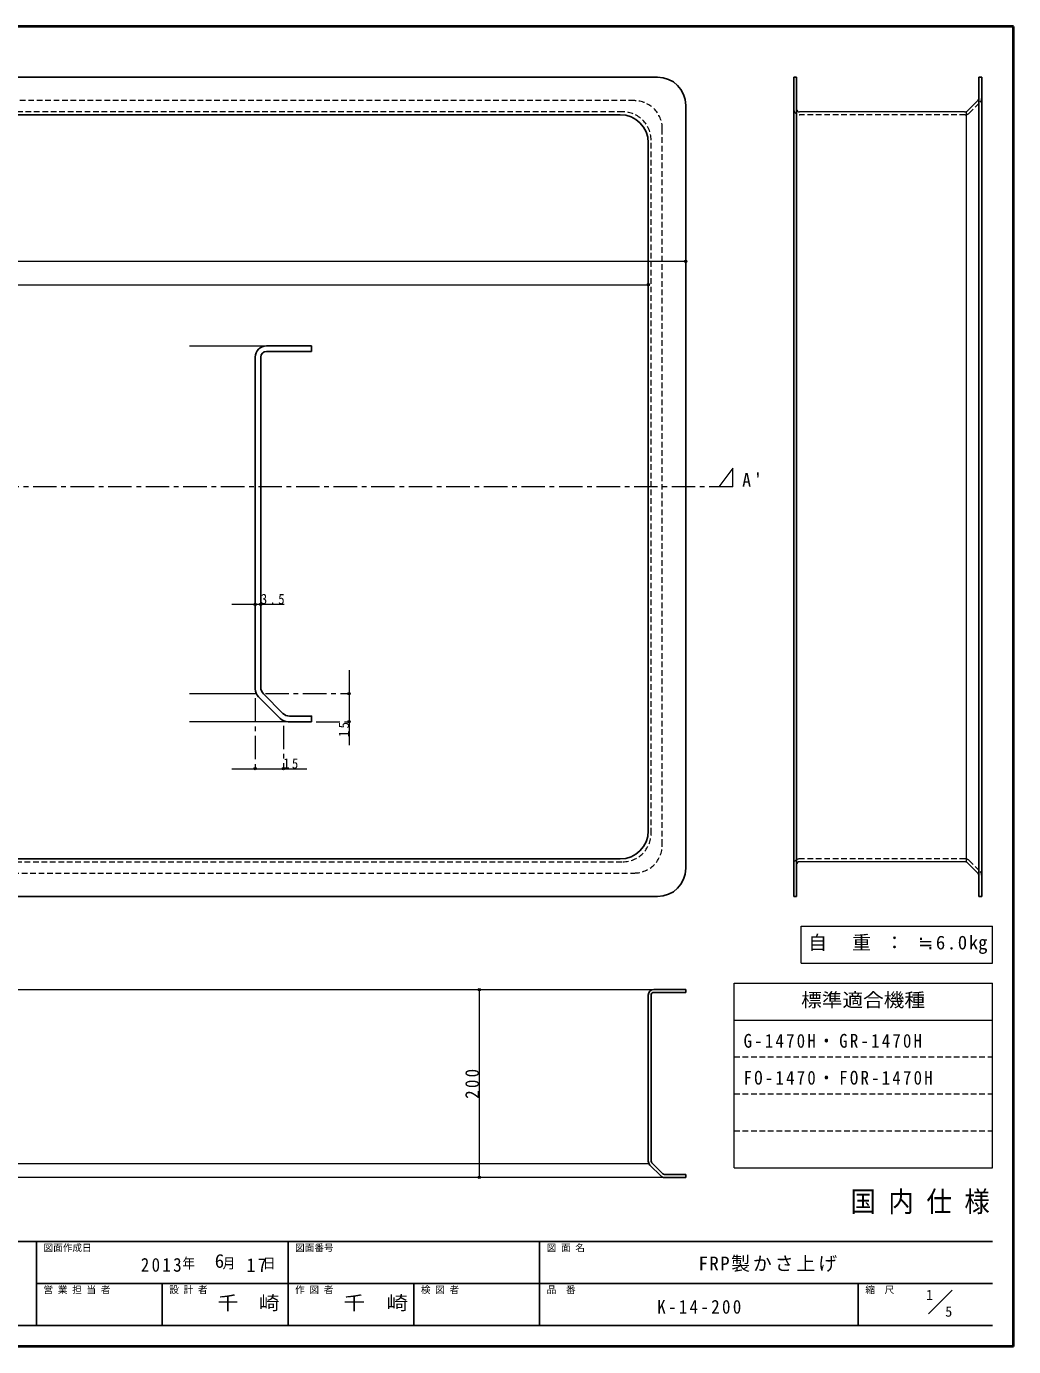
# Model space of a CAD drawing. Units: millimetres, scale not verified. Extents: x -1061 to 964, y -679 to 726.
# Drawn here: x -87 to 964, y -679 to 726 of the extents above; entities that cross this region are included whole.
import ezdxf
from ezdxf.enums import TextEntityAlignment as Align

# ---------------------------------------------------------------- set-up
doc = ezdxf.new("R2010")
doc.units = ezdxf.units.MM
doc.header["$LTSCALE"] = 5
doc.header["$PDMODE"] = 32
doc.header["$PDSIZE"] = 2.5
doc.linetypes.add('CHAIN1', pattern=[8, 5, -1, 1, -1])
doc.linetypes.add('DASHED1', pattern=[1.8, 1.2, -0.6])
doc.layers.add('0-0', color=7, linetype='Continuous', lineweight=18)
doc.styles.add('ＭＳ ゴシック', font='')
doc.styles.get('ＭＳ ゴシック').set_extended_font_data('MS Gothic')

msp = doc.modelspace()

# ---------------------------------------------------------------- linework, layer by layer
at = {"layer": '0-0', "color": 1, "lineweight": 40}
for p, q in [((963.599, 725.957), (-1061.401, 725.957)), ((963.599, -679.043), (963.599, 725.957)), ((963.599, -679.043), (-1061.401, -679.043))]:
    msp.add_line(p, q, dxfattribs=at)
at = {"layer": '0-0', "color": 5, "lineweight": 25}
for p, q in [((584.599, 671.957), (-927.401, 671.957)), ((729.599, 671.957), (732.599, 671.957)), ((729.599, -200.043), (729.599, 671.957)), ((732.599, -200.043), (732.599, 671.957)), ((926.599, 671.957), (929.599, 671.957)), ((926.599, 671.957), (926.599, -200.043)), ((929.599, 671.957), (929.599, -200.043)), ((614.599, -170.043), (614.599, 641.957)), ((544.599, 631.957), (-887.401, 631.957)), ((574.599, -130.043), (574.599, 601.957)), ((168.099, 385.957), (216.099, 385.957)), ((168.099, 379.957), (216.099, 379.957)), ((216.099, 385.957), (216.099, 379.957)), ((156.099, 373.957), (156.099, 20.927)), ((162.099, 22.584), (162.099, 373.957)), ((185.656, -5.114), (165.028, 15.513)), ((182.585, -10.529), (159.614, 12.442)), ((216.099, -14.043), (191.07, -14.043)), ((-887.401, -160.043), (544.599, -160.043)), ((-927.401, -200.043), (584.599, -200.043)), ((729.599, -200.043), (732.599, -200.043)), ((926.599, -200.043), (929.599, -200.043)), ((574.599, -305.043), (574.599, -481.558)), ((577.599, -480.73), (577.599, -305.043)), ((580.599, -299.043), (614.599, -299.043)), ((580.599, -302.043), (614.599, -302.043)), ((614.599, -299.043), (614.599, -302.043)), ((587.842, -497.286), (576.357, -485.801)), ((589.378, -494.579), (579.064, -484.265)), ((614.599, -499.043), (592.085, -499.043)), ((592.913, -496.043), (614.599, -496.043)), ((614.599, -496.043), (614.599, -499.043))]:
    msp.add_line(p, q, dxfattribs=at)
at = {"layer": '0-0', "color": 4, "linetype": 'DASHED1', "lineweight": 9}
for p, q in [((559.599, 646.957), (-902.401, 646.957)), ((916.357, 633.714), (927.842, 645.199)), ((912.114, 631.957), (735.599, 631.957)), ((589.599, -145.043), (589.599, 616.957)), ((912.114, -160.043), (735.599, -160.043)), ((916.357, -161.801), (927.842, -173.286)), ((-902.401, -175.043), (559.599, -175.043))]:
    msp.add_line(p, q, dxfattribs=at)
at = {"layer": '0-0'}
for p, q in [((925.135, 646.735), (914.821, 636.421)), ((911.286, 634.957), (735.599, 634.957)), ((911.286, -163.043), (735.599, -163.043)), ((925.135, -174.822), (914.821, -164.508)), ((872.988, -644.297), (898.242, -619.043))]:
    msp.add_line(p, q, dxfattribs=at)
at = {"layer": '0-0', "linetype": 'DASHED1'}
for p, q in [((547.599, 634.957), (-890.401, 634.957)), ((577.599, -133.043), (577.599, 604.957)), ((-890.401, -163.043), (547.599, -163.043)), ((666.099, -370.829), (941.099, -370.829)), ((666.099, -410.115), (941.099, -410.115)), ((666.099, -449.4), (941.099, -449.4))]:
    msp.add_line(p, q, dxfattribs=at)
at = {"layer": '0-0', "color": 4, "lineweight": 9}
for p, q in [((913.357, -163.492), (913.357, 635.406)), ((-957.401, 475.957), (614.599, 475.957)), ((-917.401, 450.957), (574.599, 450.957)), ((86.099, 385.957), (168.099, 385.957)), ((131.099, 110.957), (187.099, 110.957)), ((256.099, 40.957), (256.099, -39.043)), ((86.099, 15.957), (157.177, 15.957)), ((191.07, -14.043), (86.099, -14.043)), ((131.099, -64.043), (211.099, -64.043)), ((-923.401, -299.043), (580.599, -299.043)), ((394.599, -299.043), (394.599, -499.043)), ((-917.94, -484.043), (575.138, -484.043)), ((592.085, -499.043), (-934.886, -499.043))]:
    msp.add_line(p, q, dxfattribs=at)
at = {"layer": '0-0', "color": 4, "linetype": 'CHAIN1', "lineweight": 9}
for p, q in [((664.599, 255.957), (649.599, 235.957)), ((664.599, 235.957), (664.599, 255.957)), ((664.599, 235.957), (-1007.401, 235.957)), ((166.98, 15.957), (256.099, 15.957)), ((156.099, 10.957), (156.099, -64.043)), ((221.099, -14.043), (256.099, -14.043)), ((186.099, -18.3), (186.099, -64.043))]:
    msp.add_line(p, q, dxfattribs=at)
at = {"layer": '0-0', "color": 3}
for p, q in [((737.528, -231.543), (941.099, -231.543)), ((737.528, -270.829), (737.528, -231.543)), ((941.099, -270.829), (941.099, -231.543)), ((737.528, -270.829), (941.099, -270.829)), ((666.099, -292.258), (941.099, -292.258)), ((666.099, -488.686), (666.099, -292.258)), ((941.099, -488.686), (941.099, -292.258)), ((666.099, -331.543), (941.099, -331.543)), ((666.099, -488.686), (941.099, -488.686))]:
    msp.add_line(p, q, dxfattribs=at)
at = {"layer": '0-0', "color": 6, "lineweight": 25}
for p, q in [((-1038.901, -567.258), (941.099, -567.258)), ((-76.758, -656.543), (-76.758, -567.258)), ((191.099, -567.258), (191.099, -656.543)), ((458.957, -656.543), (458.957, -567.258)), ((941.099, -611.9), (-76.758, -611.9)), ((57.171, -656.543), (57.171, -611.9)), ((325.028, -656.543), (325.028, -611.9)), ((798.242, -656.543), (798.242, -611.9)), ((941.099, -656.543), (-1038.901, -656.543))]:
    msp.add_line(p, q, dxfattribs=at)
at = {"layer": '0-0', "color": 5, "lineweight": 25}
msp.add_lwpolyline([(192.727, -8.043), (216.099, -8.043), (216.099, -14.043)], dxfattribs=at)
for centre, radius, start, end in [((584.599, 641.957), 30, 0, 90), ((544.599, 601.957), 30, 0, 90), ((168.099, 373.957), 12, 90, 180), ((168.099, 373.957), 6, 90, 180), ((168.099, 20.927), 12, 180, 225), ((172.099, 22.584), 10, 180, 225), ((191.07, -2.043), 12, 225, 270), ((192.727, 1.957), 10, 225, 270), ((544.599, -130.043), 30, 270, 0), ((584.599, -170.043), 30, 270, 0), ((580.599, -305.043), 6, 90, 180), ((580.599, -305.043), 3, 90, 180), ((580.599, -481.558), 6, 180, 225), ((582.599, -480.73), 5, 180, 225), ((592.085, -493.043), 6, 225, 270), ((592.913, -491.043), 5, 225, 270)]:
    msp.add_arc(centre, radius, start, end, dxfattribs=at)
at = {"layer": '0-0', "color": 4, "linetype": 'DASHED1', "lineweight": 9}
for centre, radius, start, end in [((559.599, 616.957), 30, 0, 90), ((923.599, 649.442), 6, 315, 0), ((735.599, 637.957), 6, 180, 270), ((912.114, 637.957), 6, 270, 315), ((559.599, -145.043), 30, 270, 0), ((735.599, -166.043), 6, 90, 180), ((912.114, -166.043), 6, 45, 90), ((923.599, -177.529), 6, 0, 45)]:
    msp.add_arc(centre, radius, start, end, dxfattribs=at)
at = {"layer": '0-0'}
for centre, radius, start, end in [((921.599, 650.27), 5, 315, 0), ((735.599, 637.957), 3, 180, 270), ((911.286, 639.957), 5, 270, 315), ((735.599, -166.043), 3, 90, 180), ((911.286, -168.043), 5, 45, 90), ((921.599, -178.357), 5, 0, 45)]:
    msp.add_arc(centre, radius, start, end, dxfattribs=at)
at = {"layer": '0-0', "linetype": 'DASHED1'}
for centre, start, end in [((547.599, 604.957), 0, 90), ((547.599, -133.043), 270, 0)]:
    msp.add_arc(centre, 30, start, end, dxfattribs=at)
at = {"layer": '0-0', "color": 4}
for p in [(614.599, 475.957), (574.599, 450.957), (156.099, 110.957), (162.099, 110.957), (256.099, 15.957), (256.099, -14.043), (156.099, -64.043), (186.099, -64.043), (394.599, -299.043), (394.599, -499.043)]:
    msp.add_point(p, dxfattribs=at)

# ---------------------------------------------------------------- texts
at = {"layer": '0-0', "style": 'ＭＳ ゴシック'}
for s, height, width, p in [('標準適合機種', 14.66, 1.1, (737.349, -321.9)), ('国 内 仕 様', 21.99, 0.9, (789.849, -542.258)), ('千\u3000崎', 14.66, 1.1, (116.099, -644.222)), ('千\u3000崎', 14.66, 1.15, (250.028, -644.222))]:
    msp.add_text(s, height=height, dxfattribs=dict(at, width=width)).set_placement(p, align=Align.BOTTOM_LEFT)
for s, height, p in [('図面作成日', 7.331, (-69.258, -579.758)), ('図面番号', 7.331, (198.599, -579.758)), ('図 面 名', 7.331, (466.457, -579.758)), ('6', 14.66, (113.099, -599.579)), ('営 業 担 当 者', 7.331, (-69.258, -624.4)), ('設 計 者', 7.331, (64.671, -624.4)), ('作 図 者', 7.331, (198.599, -624.4)), ('検 図 者', 7.331, (332.528, -624.4)), ('品\u3000番', 7.331, (466.457, -624.4)), ('縮\u3000尺', 7.331, (805.742, -624.4)), ('1', 11, (870.449, -632.805)), ('5', 11, (890.809, -650.495))]:
    msp.add_text(s, height=height, dxfattribs=at).set_placement(p, align=Align.BOTTOM_LEFT)
at = {"layer": '0-0', "attachment_point": 7, "style": 'ＭＳ ゴシック'}
for s, insert, char_height in [("\\T1.27;\\W0.95;A'", (674.599, 235.957), 14.66), ('\\T1.38;\\W0.9;3.5', (162.099, 110.957), 11), ('\\T1.36;\\W0.9;15', (186.099, -64.043), 11), ('\\T1.17;自\u3000重\\~：\\~≒6.0㎏', (744.939, -261.186), 14.66), ('\\T1.26;\\W0.9;G-1470H・GR-1470H', (676.099, -361.186), 14.66), ('\\T1.26;\\W0.9;FO-1470・FOR-1470H', (676.099, -400.472), 14.66), ('\\T1.28;\\W0.9;2013', (34.349, -599.579), 14.66), ('\\T1.27;\\W0.9;年\\~\\~\\~月\\~\\~\\~日', (78.599, -597.079), 11), ('\\T1.27;\\W0.95;17', (146.849, -599.579), 14.66), ('\\T1.16;FRP製かさ上げ', (628.153, -599.579), 14.66), ('\\T1.28;\\W0.9;K-14-200', (584.224, -644.222), 14.66)]:
    msp.add_mtext(s, dxfattribs=dict(at, insert=insert, char_height=char_height))
at = {"layer": '0-0', "attachment_point": 7, "rotation": 90, "style": 'ＭＳ ゴシック'}
for s, insert, char_height in [('\\T1.36;\\W0.9;15', (256.099, -30.293), 11), ('\\T1.27;\\W0.9;200', (394.599, -415.293), 14.66)]:
    msp.add_mtext(s, dxfattribs=dict(at, insert=insert, char_height=char_height))

doc.saveas('drawing.dxf')
